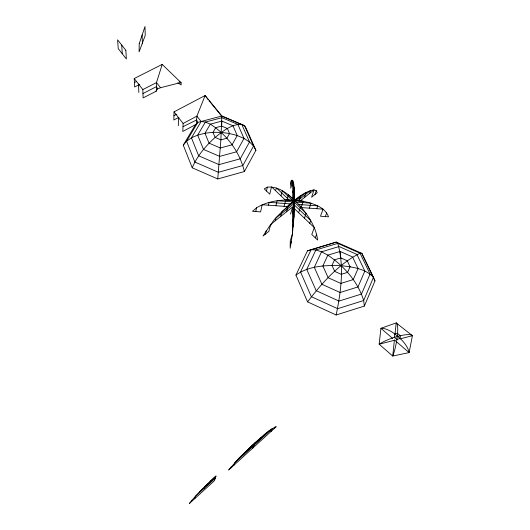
<?xml version="1.0" encoding="UTF-8"?>
<svg xmlns="http://www.w3.org/2000/svg" width="530" height="530" viewBox="0 0 530 530"><rect width="100%" height="100%" fill="white"/><g stroke="black" fill="none" stroke-linecap="round" stroke-linejoin="round"><path stroke-width="0.79" d="M294.501 200.592L294.461 207.469L292.567 213.775M294.508 199.843L294.196 187.355L293.613 183.201L292.818 180.79L291.871 180.187L290.804 181.373L290.745 188.196L292.818 180.79L292.679 198.717M299.973 201.089L314.032 189.892L311.607 197.193L317.212 192.708L316.264 190.654L314.032 189.892C303.836 191.502 296.018 199.287 288.3 205.534C281.152 213.424 270.466 220.063 268.909 231.332L262.993 236.062L270.684 224.422L292.62 206.952L292.408 234.041L290.202 248.219L290.268 240.839L292.408 234.041L293.998 216.849L294.548 193.092L292.885 198.783M293.474 201.864L293.309 225.614L292.454 228.351M293.494 199.618L293.613 183.201L292.779 186.129M217.744 178.954L244.363 171.548L255.904 150.341L246.119 128.253L244.549 125.683L221.851 115.997L197.823 122.364L195.51 124.656L183.274 145.154L192.238 167.805L217.744 178.954L220.871 139.874L221.851 115.997L205.117 95.513L174.025 111.883L173.84 120.005L178.855 117.349M178.305 125.716L178.564 117.653M174.025 111.883L183.135 123.464L182.804 131.466L196.345 124.205L196.882 116.13L205.117 95.513L206.687 97.686M221.639 126.663L221.871 121.085L210.311 124.159L205.382 122.072L201.161 121.483L196.882 116.13L183.135 123.464M395.029 334.066L396.182 322.909L380.924 328.315L379.155 344.215L392.743 356.041L409.114 352.602L412.4 335.702L396.182 322.909A19.61 3.909 -79.4 0 1 397.659 332.098L397.394 335.437A19.61 3.909 -79.4 0 1 392.743 356.041L394.413 339.942L409.114 352.602A20.12 8.036 41.5 0 0 400.839 339.094L394.843 333.946A20.12 8.036 41.5 0 0 380.924 328.315L392.578 338.359M191.555 501.532L191.787 500.406L199.651 491.754L215.975 475.986L214.498 480.683L189.389 503.5L191.787 500.406M255.751 211.536L256.56 207.78C270.446 199.479 287.558 198.816 303.18 201.241C312.753 203.454 324.771 206.607 328.56 216.823L320.471 216.24L323.075 209.158L301.179 207.568L303.18 201.241L285.816 199.989L284.06 206.329M194.782 498.604L195.259 496.431L215.253 478.279M266.464 191.005L267.352 187.13C281.072 185.864 291.844 197.412 300.623 206.428C308.639 216.141 316.092 227.271 317.616 240.057L311.786 234.465L314.277 227.595L294.263 208.515M268.491 205.203L269.18 202.347L290.327 203.884M199.432 492.642L199.651 491.754L215.551 477.318M336.152 314.986C340.962 291.752 344.434 266.51 337.776 243.383L336.311 242.091L307.453 250.836L295.945 275.09L307.552 301.868L336.152 314.986L364.349 306.088L374.968 280.92L373.471 277.382L361.924 253.367L336.311 242.091L307.453 250.836M265.371 234.161L266.279 230.543M275.892 205.739L277.183 200.731L293.309 201.897M280.953 195.822L282.291 190.74L292.447 200.386M275.269 220.765L276.011 217.989L293.461 204.11L310.706 220.513L309.745 223.276M204.315 488.209L204.739 486.613L215.783 476.596M280.628 216.498L281.98 211.583L294.097 201.956L294.634 200.161M290.778 184.102L291.871 180.187M287.028 199.803L288.413 194.848L294.494 200.618M286.505 211.821L288.3 205.534L300.649 195.729L298.913 201.393M292.732 192.456L294.196 187.355L293.998 216.849L292.507 221.719M209.675 483.34L210.277 481.267L215.929 476.132M290.506 214.06L292.62 206.952M162.193 64.402L156.482 82.607L156.562 91.008L143.107 97.931L142.822 89.597L134.222 78.533L162.193 64.402L180.935 82.508L181.174 84.919L177.788 82.786M298.655 212.702L300.623 206.428M304.452 197.524L306.055 192.456L295.939 200.492M290.228 245.244L291.354 241.706M309.639 193.39L310.58 190.489L297.741 200.704M304.452 218.227L306.075 213.332L294.097 201.956M309.354 208.164L311.024 203.182L295.674 202.069M314.966 194.51L316.264 190.654M316.768 208.701L317.761 205.865L298.158 204.448M315.27 237.804L316.609 234.22M325.314 216.591L326.719 212.874M230.735 468.136C237.367 458.49 246.881 450.818 255.261 442.596C262.058 437.217 268.094 429.89 276.262 426.703L228.649 470.031L231.252 466.791M233.823 465.32L234.85 462.723L259.369 440.43M238.858 459.079L239.288 458.026L269.571 430.506L269.015 431.619M243.542 454.819L244.343 452.931L265.411 433.785L264.437 435.806M248.683 450.142L249.756 447.698L260.078 438.317M275.434 190.568L276.567 188.037L289.075 199.936M252.764 448.089L255.261 442.596M192.238 167.805C197.114 155.919 205.7 145.975 215.114 137.416C222.792 131.367 231.378 123.941 241.76 124.358L249.531 141.98L253.545 146.015L255.904 150.341M260.568 437.879L259.356 440.45L272.559 428.379L270.982 431.5M274.275 428.505L275.103 426.902M201.161 121.483L191.436 137.84L186.573 141.238L183.274 145.154M307.552 301.868C322.028 283.053 338.59 263.986 360.055 253.194L361.924 253.367L362.447 254.87M155.727 91.432L157.629 88.888L160.524 87.722L180.935 82.508M256.56 207.78L252.512 211.304L260.581 211.887L262.198 204.746L287.174 206.554M295.945 275.09C308.884 265.782 325.837 265.099 341.207 265.676C352.49 267.001 365.369 268.538 373.471 277.382L363.659 300.523L364.349 306.088M267.352 187.13L264.258 188.892L269.763 194.172L271.512 186.825L285.491 200.154M173.933 115.739L176.821 114.215M142.954 93.552L156.522 86.595L157.629 88.888M142.822 89.597L156.482 82.607L160.524 87.722M139.708 84.389L134.633 86.973L134.222 78.533M134.415 82.534L136.607 81.421M183.002 126.657L196.63 119.966L197.823 122.364L186.573 141.238L194.874 162.047L218.373 172.283L242.886 165.493L253.545 146.015L244.549 125.683L221.639 116.057L209.198 100.826M340.101 251.445L327.851 255.142L321.531 251.803L315.867 249.955L311.11 249.643L300.543 272.009L311.309 296.641L337.683 308.692L363.659 300.523C357.942 281.649 343.99 266.014 327.851 255.142L322.863 265.981L328.189 277.74L340.83 283.424L353.258 279.588L358.068 268.571L352.563 256.957L340.101 251.445L340.863 258.633M394.744 340.22L379.155 344.215A19.935 4.796 -19.4 0 1 398.759 336.086L402.144 335.318A19.935 4.796 -19.4 0 1 412.4 335.702L400.117 338.849M221.871 121.085L232.988 125.769L237.248 135.567L244.012 138.436L249.531 141.98L240.256 158.795L219.036 164.631L198.684 155.813L191.436 137.84C205.56 130.811 222.401 130.97 237.248 135.567L232.041 144.816L220.321 147.996L209.065 143.173L204.971 133.268L210.311 124.159C227.065 134.733 239.898 152.196 244.363 171.548M179.16 81.395L181.114 82.892M207.078 98.236L208.316 99.746M362.805 255.612L374.968 280.92M121.708 45.057L122.284 53.782M138.509 84.045L138.853 92.432M142.126 35.053L142.411 43.858M139.218 43.718L139.092 51.88L145.24 35.364L145.001 26.5L139.218 43.718M400.296 335.735L400.13 338.438L396.904 339.465L394.3 337.345L394.843 333.946L397.553 333.39L400.296 335.735M370.053 274.03L361.513 294.037L339.014 301.073L316.165 290.678L306.751 269.373L315.867 249.955L337.776 243.383L360.055 253.194L370.053 274.03M364.845 271.042L357.988 286.935L340.088 292.5L321.889 284.265L314.31 267.325L321.531 251.803L339.061 246.529L356.895 254.393L364.845 271.042M350.052 266.749L347.567 272.374L341.214 274.328L334.741 271.433L331.985 265.417L334.523 259.839L340.83 257.924L347.249 260.773L350.052 266.749M244.012 138.436L236.579 151.779L219.698 156.396L203.494 149.414L197.663 135.13L205.382 122.072L221.931 117.686L237.851 124.378L244.012 138.436M229.556 133.534L226.867 138.257L220.871 139.874L215.114 137.416L212.994 132.354L215.717 127.664L221.666 126.074L227.39 128.499L229.556 133.534M125.842 50.31L117.6 39.836L118.236 48.608L126.359 58.989L125.842 50.31"/></g></svg>
